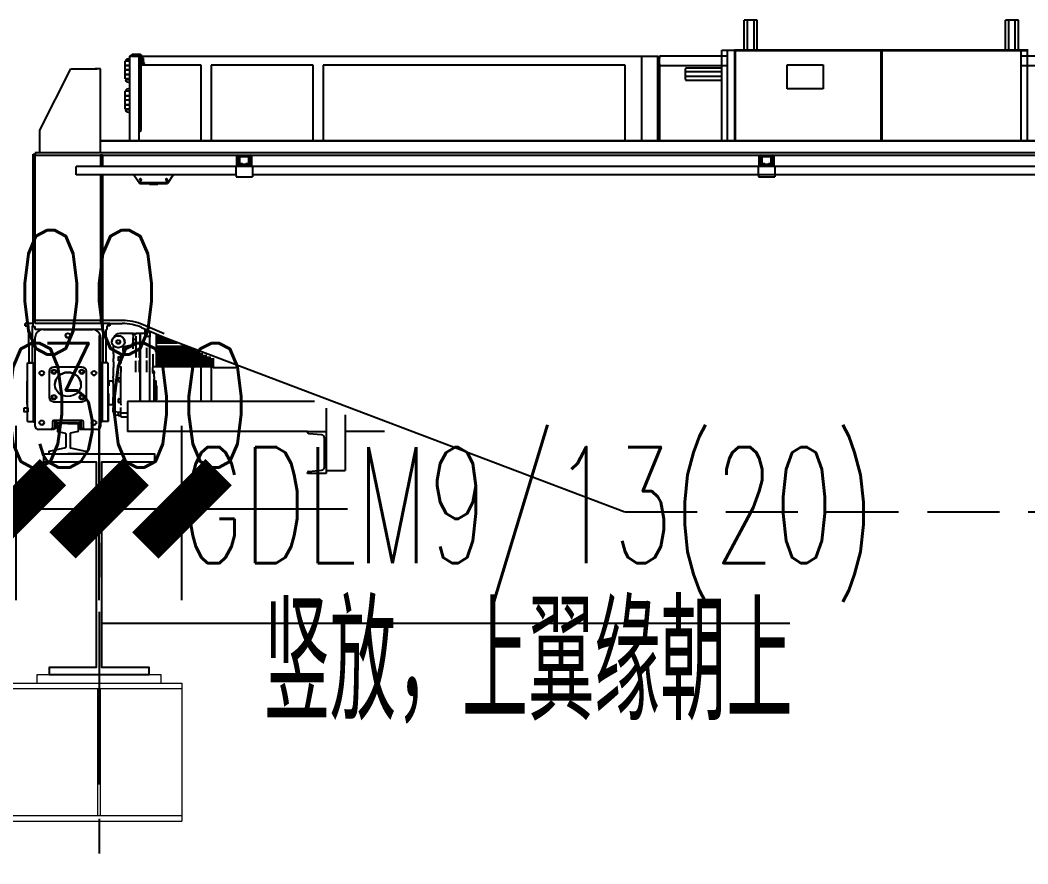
# Model space of a CAD drawing. Extents: x -1201378 to 2367219, y -619313 to 244905.
# Drawn here: x 1539826 to 1543476, y -277443 to -274387 of the extents above; entities that cross this region are included whole.
import ezdxf
from ezdxf.enums import TextEntityAlignment as Align

# ---------------------------------------------------------------- set-up
doc = ezdxf.new("R2010")
doc.units = 0
doc.header["$LTSCALE"] = 1000
for name, pattern in [('CENTER', [2, 1.25, -0.25, 0.25, -0.25]), ('DASH', [0.35, 0.25, -0.1]), ('HIDDEN', [0.375, 0.25, -0.125])]:
    doc.linetypes.add(name, pattern=pattern)
doc.layers.get('0').update_dxf_attribs({"linetype": 'CONTINUOUS'})
doc.layers.get('Defpoints').update_dxf_attribs({"linetype": 'CONTINUOUS'})
for name, color, linetype in [('A-LIN-V', 9, 'CONTINUOUS'), ('CRANE', 11, 'HIDDEN'), ('S-DOTE1', 140, 'CENTER'), ('S-SB', 21, 'CONTINUOUS'), ('S-SGJ', 21, 'CONTINUOUS')]:
    doc.layers.add(name, color=color, linetype=linetype)
doc.layers.add('S-bkl', color=4, linetype='CONTINUOUS', lineweight=0)
doc.layers.add('S-dim', color=81, linetype='CONTINUOUS', lineweight=0)
doc.styles.add('SS1', font='tj-romans1.shx', dxfattribs={"width": 0.7, "bigfont": 'tj-hztxt1.shx'})
doc.styles.add('TSSD_Rein', font='tj-romans1.shx', dxfattribs={"width": 0.7, "bigfont": 'tj-hztxt.shx'})
doc.dimstyles.new('S-150-ARCHI', dxfattribs={"dimscale": 150, "dimtxt": 3, "dimasz": 2, "dimexe": 2, "dimexo": 2, "dimgap": 1, "dimtad": 1, "dimdec": 0, "dimzin": 0, "dimdsep": 46, "dimtxsty": 'SS1', "dimblk1": 'TT', "dimblk2": 'TT', "dimsah": 1, "dimcen": 1, "dimclrd": 256, "dimclre": 256, "dimclrt": 256, "dimadec": 0, "dimazin": 0, "dimtfac": 1, "dimtdec": 0, "dimtix": 1, "dimtmove": 2, "dimatfit": 0, "dimldrblk": 'TT', "dimfxl": 2, "dimtolj": 1, "dimtzin": 0, "dimarcsym": 0})

# ---------------------------------------------------------------- blocks, each defined once
blk = doc.blocks.new('20T')
at = {"color": 1, "linetype": 'DASH'}
blk.add_lwpolyline([(1594158.9, -77420.6), (1605816.4, -77420.6)], dxfattribs=at)
at = {"layer": 'A-LIN-V', "color": 1}
for p, q in [((1594566.4, -75640.3), (1594555.6, -75640.3)), ((1594555.6, -75749), (1594555.6, -75640.3)), ((1594566.4, -75640.3), (1594555.6, -75640.3)), ((1594555.6, -75749), (1594555.6, -75640.3)), ((1594588.2, -75640.3), (1594566.4, -75640.3)), ((1594566.4, -75749), (1594566.4, -75640.3)), ((1594588.2, -75640.3), (1594566.4, -75640.3)), ((1594566.4, -75749), (1594566.4, -75640.3)), ((1594588.2, -75749), (1594588.2, -75640.3)), ((1594599.1, -75640.3), (1594588.2, -75640.3)), ((1594588.2, -75749), (1594588.2, -75640.3)), ((1594599.1, -75640.3), (1594588.2, -75640.3)), ((1594599.1, -75749), (1594599.1, -75640.3)), ((1594599.1, -75749), (1594599.1, -75640.3)), ((1595436, -75640.3), (1595425.2, -75640.3)), ((1595425.2, -75749), (1595425.2, -75640.3)), ((1595436, -75640.3), (1595425.2, -75640.3)), ((1595425.2, -75749), (1595425.2, -75640.3)), ((1595457.8, -75640.3), (1595436, -75640.3)), ((1595436, -75749), (1595436, -75640.3)), ((1595457.8, -75640.3), (1595436, -75640.3)), ((1595436, -75749), (1595436, -75640.3)), ((1595457.8, -75749), (1595457.8, -75640.3)), ((1595468.7, -75640.3), (1595457.8, -75640.3)), ((1595457.8, -75749), (1595457.8, -75640.3)), ((1595468.7, -75640.3), (1595457.8, -75640.3)), ((1595468.7, -75749), (1595468.7, -75640.3)), ((1595468.7, -75749), (1595468.7, -75640.3)), ((1594480.6, -75749), (1594523, -75749)), ((1594480.6, -76077.3), (1594480.6, -75749)), ((1594498.7, -75749), (1595477, -75749)), ((1594498.7, -75749), (1594498.7, -76077.3)), ((1595501.3, -75749), (1594523, -75749)), ((1594523, -75749), (1594523, -76077.3)), ((1594525.7, -75751.7), (1594525.7, -76077.3)), ((1595011, -75751.7), (1594525.7, -75751.7)), ((1595011, -76077.3), (1595011, -75751.7)), ((1595013.2, -75751.7), (1595013.2, -76077.3)), ((1595498.5, -75751.7), (1595013.2, -75751.7)), ((1595477, -75749), (1595477, -76077.3)), ((1595498.5, -76077.3), (1595498.5, -75751.7)), ((1592508.8, -75789.2), (1592494.6, -75789.2)), ((1592494.6, -75805), (1592494.6, -75789.2)), ((1592501.5, -75781), (1592501.5, -75780.1)), ((1592501.5, -75780.1), (1592508.8, -75780.1)), ((1592508.8, -75770.7), (1592508.8, -75770.8)), ((1592508.8, -75770.7), (1592512.9, -75770.7)), ((1592508.8, -75770.8), (1592508.8, -76077.3)), ((1592541.4, -75770.8), (1592508.8, -75770.8)), ((1592512.9, -75770.3), (1592512.9, -75770.8)), ((1592515.1, -75770.8), (1592515.1, -75770.3)), ((1592515.1, -75770.7), (1592548.2, -75770.7)), ((1592545, -75764.9), (1592518.3, -75764.9)), ((1592518.3, -75767), (1592545, -75767)), ((1592544.6, -75770.8), (1592518.5, -75770.8)), ((1592541.4, -76077.3), (1592541.4, -75770.8)), ((1592547.9, -76039.3), (1592547.9, -75774.1)), ((1592547.9, -75780.1), (1592548.2, -75780.1)), ((1592548.2, -75786.6), (1592547.9, -75786.6)), ((1592548.2, -75770.3), (1592548.2, -75792)), ((1592550.4, -75792), (1592550.4, -75770.3)), ((1592550.4, -75770.7), (1594213.2, -75770.7)), ((1592550.4, -75777.9), (1592555.8, -75777.9)), ((1592550.4, -75781.8), (1592555.8, -75781.8)), ((1592550.4, -75787.9), (1592555.8, -75787.9)), ((1592555.8, -75788.8), (1592550.4, -75788.8)), ((1592555.8, -75781.8), (1592555.8, -75777.9)), ((1592555.8, -75787.9), (1592555.8, -75781.8)), ((1592555.8, -75787.9), (1592555.8, -75788.8)), ((1594213.2, -75770.7), (1594213.2, -76077.3)), ((1594213.2, -75770.7), (1594267.5, -75770.7)), ((1594267.5, -76077.3), (1594267.5, -75770.7)), ((1594269.2, -75778.4), (1594269.2, -75797.9)), ((1594498.7, -75770.7), (1594273, -75770.7)), ((1594273, -75770.7), (1594273, -75778.4)), ((1594273, -75797.9), (1594273, -75778.4)), ((1595686.3, -75770.7), (1595477, -75770.7)), ((1592210.3, -76039.2), (1592313.5, -75816.4)), ((1592313.5, -75816.4), (1592395.1, -75816.4)), ((1592382.7, -75816.4), (1592400.1, -75816.4)), ((1592412.4, -75816.4), (1592395.1, -75816.4)), ((1592412.4, -76120.8), (1592412.4, -75816.4)), ((1592508.8, -75805), (1592494.6, -75805)), ((1592494.6, -75820.7), (1592494.6, -75805)), ((1592494.6, -75805), (1592508.8, -75805)), ((1592508.8, -75820.7), (1592494.6, -75820.7)), ((1592508.8, -75821.8), (1592494.6, -75821.8)), ((1592494.6, -75837.6), (1592494.6, -75821.8)), ((1592500.1, -75821.8), (1592500.1, -75820.7)), ((1592747.9, -75803.4), (1592547.9, -75803.4)), ((1592559.1, -75795.3), (1592553.6, -75795.3)), ((1592553.6, -75797.5), (1592559.1, -75797.5)), ((1592559.1, -75797.5), (1592559.1, -75795.3)), ((1592747.9, -76077.3), (1592747.9, -75803.4)), ((1593120.7, -75803.4), (1592780.5, -75803.4)), ((1592780.5, -75803.4), (1592780.5, -76077.3)), ((1593120.7, -76077.3), (1593120.7, -75803.4)), ((1594158.8, -75803.4), (1593153.3, -75803.4)), ((1593153.3, -75803.4), (1593153.3, -76077.3)), ((1594158.8, -76077.3), (1594158.8, -75803.4)), ((1594273, -75797.9), (1594273, -75805.5)), ((1594273, -75805.5), (1594273, -76077.3)), ((1594498.7, -75805.5), (1594273, -75805.5)), ((1594359.9, -75814.3), (1594359.9, -75817.5)), ((1594480.6, -75814.3), (1594359.9, -75814.3)), ((1594359.9, -75827.3), (1594359.9, -75817.5)), ((1594698.6, -75801.7), (1594818.2, -75801.7)), ((1594698.6, -75888.7), (1594698.6, -75801.7)), ((1594818.2, -75801.7), (1594818.2, -75888.7)), ((1595686.3, -75805.5), (1595477, -75805.5)), ((1592494.6, -75837.6), (1592508.8, -75837.6)), ((1592494.6, -75853.3), (1592494.6, -75837.6)), ((1592508.8, -75837.6), (1592494.6, -75837.6)), ((1592508.8, -75853.3), (1592494.6, -75853.3)), ((1592508.8, -75856.6), (1592495.7, -75856.6)), ((1592500.1, -75856.6), (1592500.1, -75853.3)), ((1594359.9, -75844.7), (1594359.9, -75827.3)), ((1594480.6, -75827.3), (1594359.9, -75827.3)), ((1594480.6, -75844.7), (1594359.9, -75844.7)), ((1594359.9, -75854.4), (1594359.9, -75844.7)), ((1594359.9, -75854.4), (1594359.9, -75857.7)), ((1594359.9, -75857.7), (1594480.6, -75857.7)), ((1594818.2, -75888.7), (1594698.6, -75888.7)), ((1592508.8, -75897.9), (1592494.6, -75897.9)), ((1592494.6, -75913.7), (1592494.6, -75897.9)), ((1592494.6, -75913.7), (1592508.8, -75913.7)), ((1592508.8, -75913.7), (1592494.6, -75913.7)), ((1592494.6, -75929.4), (1592494.6, -75913.7)), ((1592508.8, -75929.4), (1592494.6, -75929.4)), ((1592508.8, -75930.5), (1592494.6, -75930.5)), ((1592494.6, -75946.3), (1592494.6, -75930.5)), ((1592508.8, -75946.3), (1592494.6, -75946.3)), ((1592494.6, -75946.3), (1592508.8, -75946.3)), ((1592494.6, -75962), (1592494.6, -75946.3)), ((1592500.1, -75930.5), (1592500.1, -75929.4)), ((1592508.8, -75962), (1592494.6, -75962)), ((1592508.8, -75965.3), (1592495.7, -75965.3)), ((1592500.1, -75965.3), (1592500.1, -75962)), ((1592210.3, -76120.8), (1592210.3, -76039.2)), ((1592541.4, -76042.5), (1592544.6, -76042.5)), ((1592412.4, -76077.3), (1606049.7, -76077.3)), ((1598690.1, -76077.3), (1592412.4, -76077.3)), ((1592188.5, -76125.1), (1592195, -76125.1)), ((1592188.5, -76640.8), (1592188.5, -76125.1)), ((1598690.1, -76120.8), (1592195, -76120.8)), ((1592195, -76120.8), (1592195, -76125.1)), ((1592195, -76640.8), (1592195, -76125.1)), ((1592195, -76129.5), (1592412.4, -76129.5)), ((1592419, -76129.5), (1592412.4, -76129.5)), ((1592412.4, -76129.5), (1592412.4, -76169.9)), ((1592419, -76129.5), (1593095.1, -76129.5)), ((1592419, -76129.5), (1592419, -76169.9)), ((1592866.3, -76166.7), (1592866.3, -76134.3)), ((1592868.7, -76134.3), (1592868.7, -76164.3)), ((1592871.2, -76129.5), (1592910.3, -76129.5)), ((1592877.7, -76131.9), (1592871.2, -76131.9)), ((1592874.4, -76135.2), (1592874.4, -76159.1)), ((1592876.1, -76159.1), (1592876.1, -76135.2)), ((1592903.8, -76131.9), (1592877.7, -76131.9)), ((1592877.7, -76133.5), (1592903.8, -76133.5)), ((1592910.3, -76131.9), (1592903.8, -76131.9)), ((1592905.4, -76135.2), (1592905.4, -76159.1)), ((1592907, -76159.1), (1592907, -76135.2)), ((1592912.7, -76164.2), (1592912.7, -76134.3)), ((1592915.2, -76134.3), (1592915.2, -76166.6)), ((1593095.1, -76129.5), (1593925.6, -76129.5)), ((1593925.6, -76129.5), (1606049.7, -76129.5)), ((1594605.5, -76166.7), (1594605.5, -76134.3)), ((1594607.9, -76134.3), (1594607.9, -76164.3)), ((1594610.4, -76129.5), (1594649.5, -76129.5)), ((1594616.9, -76131.9), (1594610.4, -76131.9)), ((1594613.6, -76135.2), (1594613.6, -76159.1)), ((1594615.3, -76159.1), (1594615.3, -76135.2)), ((1594643, -76131.9), (1594616.9, -76131.9)), ((1594616.9, -76133.5), (1594643, -76133.5)), ((1594649.5, -76131.9), (1594643, -76131.9)), ((1594644.6, -76135.2), (1594644.6, -76159.1)), ((1594646.2, -76159.1), (1594646.2, -76135.2)), ((1594651.9, -76164.2), (1594651.9, -76134.3)), ((1594654.4, -76134.3), (1594654.4, -76166.6)), ((1593062.5, -76169.9), (1592330.9, -76169.9)), ((1592330.9, -76173.2), (1592330.9, -76169.9)), ((1592863.6, -76169.9), (1592330.9, -76169.9)), ((1592330.9, -76173.2), (1592330.9, -76169.9)), ((1592330.9, -76200.4), (1592330.9, -76173.2)), ((1592330.9, -76197.1), (1592330.9, -76173.2)), ((1592863.6, -76166.7), (1592866.3, -76166.7)), ((1592863.6, -76166.7), (1592863.6, -76172.1)), ((1592863.6, -76202.6), (1592863.6, -76172.1)), ((1592869, -76164), (1592866.3, -76166.7)), ((1592866.3, -76166.7), (1592869, -76166.7)), ((1592869, -76162.3), (1592877.7, -76162.3)), ((1592869, -76166.7), (1592869, -76162.3)), ((1592869, -76166.7), (1592912.5, -76166.7)), ((1592884.8, -76160.7), (1592877.7, -76160.7)), ((1592877.7, -76162.3), (1592884.8, -76162.3)), ((1592884.8, -76162.3), (1592884.8, -76160.7)), ((1592884.8, -76162.3), (1592896.7, -76162.3)), ((1592903.8, -76160.7), (1592896.7, -76160.7)), ((1592896.7, -76160.7), (1592896.7, -76162.3)), ((1592896.7, -76162.3), (1592903.8, -76162.3)), ((1592903.8, -76162.3), (1592912.5, -76162.3)), ((1592912.5, -76166.7), (1592912.5, -76162.3)), ((1592915.2, -76166.7), (1592912.5, -76164)), ((1592912.5, -76166.7), (1592915.2, -76166.7)), ((1592915.2, -76166.7), (1592918, -76166.7)), ((1592918, -76166.7), (1592918, -76172.1)), ((1594602.8, -76169.9), (1592918, -76169.9)), ((1592918, -76172.1), (1592918, -76202.6)), ((1593932.1, -76169.9), (1593088.6, -76169.9)), ((1595497.6, -76169.9), (1593958.2, -76169.9)), ((1594602.8, -76166.7), (1594605.5, -76166.7)), ((1594602.8, -76166.7), (1594602.8, -76172.1)), ((1594602.8, -76202.6), (1594602.8, -76172.1)), ((1594608.2, -76164), (1594605.5, -76166.7)), ((1594605.5, -76166.7), (1594608.2, -76166.7)), ((1594608.2, -76162.3), (1594616.9, -76162.3)), ((1594608.2, -76166.7), (1594608.2, -76162.3)), ((1594608.2, -76166.7), (1594651.7, -76166.7)), ((1594624, -76160.7), (1594616.9, -76160.7)), ((1594616.9, -76162.3), (1594624, -76162.3)), ((1594624, -76162.3), (1594624, -76160.7)), ((1594624, -76162.3), (1594635.9, -76162.3)), ((1594643, -76160.7), (1594635.9, -76160.7)), ((1594635.9, -76160.7), (1594635.9, -76162.3)), ((1594635.9, -76162.3), (1594643, -76162.3)), ((1594643, -76162.3), (1594651.7, -76162.3)), ((1594651.7, -76166.7), (1594651.7, -76162.3)), ((1594654.4, -76166.7), (1594651.7, -76164)), ((1594651.7, -76166.7), (1594654.4, -76166.7)), ((1594654.4, -76166.7), (1594657.2, -76166.7)), ((1594657.2, -76166.7), (1594657.2, -76172.1)), ((1596057.2, -76169.9), (1594657.2, -76169.9)), ((1594657.2, -76172.1), (1594657.2, -76202.6)), ((1592330.9, -76200.4), (1592330.9, -76197.1)), ((1592831.8, -76200.4), (1592330.9, -76200.4)), ((1592863.6, -76200.4), (1592330.9, -76200.4)), ((1592412.4, -76200.4), (1592412.4, -76640.8)), ((1592419, -76200.4), (1592419, -76640.8)), ((1592523.6, -76200.4), (1592542.9, -76231.2)), ((1592654.6, -76200.4), (1592635.3, -76231.2)), ((1592863.6, -76202.6), (1592863.6, -76208)), ((1592863.6, -76208), (1592918, -76208)), ((1593375.3, -76200.4), (1592918, -76200.4)), ((1594602.8, -76200.4), (1592918, -76200.4)), ((1592918, -76202.6), (1592918, -76208)), ((1594244.9, -76200.4), (1593440.5, -76200.4)), ((1595114.5, -76200.4), (1594310.1, -76200.4)), ((1594602.8, -76202.6), (1594602.8, -76208)), ((1594602.8, -76208), (1594657.2, -76208)), ((1596057.2, -76200.4), (1594657.2, -76200.4)), ((1594657.2, -76202.6), (1594657.2, -76208)), ((1592635.3, -76229.1), (1592542.9, -76229.1)), ((1592542.9, -76229.1), (1592542.9, -76231.2)), ((1592542.9, -76231.2), (1592575.5, -76231.2)), ((1592575.5, -76231.2), (1592575.5, -76235.6)), ((1592602.7, -76235.6), (1592575.5, -76235.6)), ((1592602.7, -76231.2), (1592602.7, -76235.6)), ((1592602.7, -76231.2), (1592635.3, -76231.2)), ((1592635.3, -76231.2), (1592635.3, -76229.1)), ((1592188.5, -76640.8), (1592195, -76640.8)), ((1592188.5, -76749.5), (1592188.5, -76640.8)), ((1592195, -76738.7), (1592195, -76640.8)), ((1592412.4, -76640.8), (1592412.4, -76738.7)), ((1592419, -76640.8), (1592412.4, -76640.8)), ((1592419, -76640.8), (1592419, -76738.7)), ((1592412.4, -76727.8), (1592195, -76727.8)), ((1592485, -76727.8), (1592419, -76727.8)), ((1592161.1, -76747.3), (1592161.1, -76738.7)), ((1592188.5, -76738.7), (1592161.1, -76738.7)), ((1592161.1, -76747.3), (1592173.6, -76747.3)), ((1592173.6, -76818), (1592173.6, -76747.3)), ((1592188.5, -76738.7), (1592182.7, -76738.7)), ((1592184.5, -76747.3), (1592188.5, -76747.3)), ((1592184.5, -76747.3), (1592184.5, -76818)), ((1592188.5, -76749.5), (1592195, -76749.5)), ((1592412.4, -76738.7), (1592195, -76738.7)), ((1592195, -76760.4), (1592195, -76749.5)), ((1592420.4, -76760.4), (1592195, -76760.4)), ((1592222.2, -76760.4), (1592385.3, -76760.4)), ((1592385.3, -76760.4), (1592222.2, -76760.4)), ((1592255.4, -76760.4), (1592232.5, -76760.4)), ((1592255.4, -76760.4), (1592232.5, -76760.4)), ((1592285.3, -76760.4), (1592262.4, -76760.4)), ((1592285.3, -76760.4), (1592262.4, -76760.4)), ((1592314.6, -76760.4), (1592292.9, -76760.4)), ((1592314.6, -76760.4), (1592292.9, -76760.4)), ((1592345.1, -76760.4), (1592322.2, -76760.4)), ((1592345.1, -76760.4), (1592322.2, -76760.4)), ((1592374.9, -76760.4), (1592352.1, -76760.4)), ((1592374.9, -76760.4), (1592352.1, -76760.4)), ((1592434.2, -76738.7), (1592419, -76738.7)), ((1592420.4, -76738.7), (1592420.4, -76881.1)), ((1592434.2, -76760.4), (1592431.2, -76760.4)), ((1592431.2, -76881.1), (1592431.2, -76760.4)), ((1592434.2, -76738.7), (1592434.2, -76738.7)), ((1592434.2, -76738.7), (1592485, -76738.7)), ((1592443.7, -76738.7), (1592434.2, -76738.7)), ((1592434.2, -76760.4), (1592434.2, -76747.3)), ((1592443.7, -76747.3), (1592434.2, -76747.3)), ((1592443.7, -76738.7), (1592443.7, -76747.3)), ((1592549.3, -76752.9), (1592623.7, -76787.6)), ((1592624, -76775.7), (1592553.9, -76743.1)), ((1592560.8, -76784.3), (1592560.8, -76758.3)), ((1592195, -77111.5), (1592195, -76787.6)), ((1592412.4, -76787.6), (1592412.4, -77111.5)), ((1592515.5, -76774.5), (1592477.1, -76774.5)), ((1592522.7, -76774.5), (1592515.5, -76774.5)), ((1592515.5, -76774.5), (1592522.7, -76774.5)), ((1592520.6, -76776.7), (1592520.6, -76780)), ((1592520.6, -76781.1), (1592520.6, -76780)), ((1592520.6, -76781.2), (1592520.6, -76781.1)), ((1592520.6, -76781.2), (1592520.6, -76786.4)), ((1592520.6, -76786.4), (1592520.6, -76789.6)), ((1592520.6, -76802.8), (1592520.6, -76789.6)), ((1592522.7, -76774.5), (1592530.3, -76774.5)), ((1592522.7, -76774.5), (1592530.3, -76774.5)), ((1592522.7, -76778.9), (1592530.3, -76778.9)), ((1592523.6, -76778.3), (1592530.3, -76778.3)), ((1592523.6, -76795.7), (1592530.3, -76795.7)), ((1592544.5, -76774.5), (1592530.3, -76774.5)), ((1592544.5, -76774.5), (1592530.3, -76774.5)), ((1592530.3, -76774.9), (1592530.3, -76774.5)), ((1592530.3, -76774.9), (1592530.3, -76779.1)), ((1592530.3, -76784.3), (1592530.3, -76788.7)), ((1592530.3, -76788.7), (1592530.3, -76802.2)), ((1592560.8, -76774.5), (1592544.5, -76774.5)), ((1592544.5, -76774.9), (1592544.5, -76774.5)), ((1592560.8, -76774.5), (1592544.5, -76774.5)), ((1592544.5, -76774.9), (1592544.5, -76774.5)), ((1592544.5, -76774.9), (1592544.5, -76788.7)), ((1592544.5, -76788.7), (1592544.5, -76774.9)), ((1592544.5, -76788.7), (1592544.5, -76802.2)), ((1592544.5, -76802.2), (1592544.5, -76788.7)), ((1592577.1, -76765.9), (1592577.1, -76786.2)), ((1592577.1, -76786.2), (1592577.1, -76788.7)), ((1592577.1, -76802.2), (1592577.1, -76788.7)), ((1592597.7, -76775.5), (1592597.7, -76896.1)), ((1592597.7, -76786.2), (1592620.4, -76786.2)), ((1592597.7, -76787.8), (1592623.8, -76787.8)), ((1592597.7, -76791.8), (1592632.5, -76791.8)), ((1592597.7, -76794.5), (1592638.2, -76794.5)), ((1592623.7, -76787.6), (1594157.8, -77420.2)), ((1592173.6, -76818), (1592173.6, -76881)), ((1592184.5, -76818), (1592184.5, -76881)), ((1592455.3, -76840.8), (1592455.3, -76819.3)), ((1592488, -76840.1), (1592488, -76827.4)), ((1592492, -76822.1), (1592516.5, -76815.5)), ((1592520.6, -76812.4), (1592520.6, -76802.8)), ((1592520.6, -76812.4), (1592520.6, -76814.7)), ((1592520.6, -76830.3), (1592520.6, -76814.7)), ((1592522.7, -76809), (1592522.7, -76796.6)), ((1592530.3, -76809.9), (1592523.6, -76809.9)), ((1592530.3, -76802.2), (1592530.3, -76862.3)), ((1592541.2, -76827), (1592541.2, -76863.4)), ((1592544.5, -76802.2), (1592544.5, -76827)), ((1592544.5, -76827), (1592544.5, -76802.2)), ((1592544.5, -76827), (1592544.5, -76829.8)), ((1592544.5, -76829.8), (1592544.5, -76827)), ((1592544.5, -76829.8), (1592544.5, -76835.5)), ((1592544.5, -76835.5), (1592544.5, -76829.8)), ((1592566.2, -76863.4), (1592566.2, -76827)), ((1592577.1, -77021.3), (1592577.1, -76802.2)), ((1592597.7, -76797.7), (1592645, -76797.7)), ((1592597.7, -76799.9), (1592649.9, -76799.9)), ((1592597.7, -76803.6), (1592657.7, -76803.6)), ((1592597.7, -76808.1), (1592667.4, -76808.1)), ((1592597.7, -76821.1), (1592695.6, -76821.1)), ((1592597.7, -76823.3), (1592700.3, -76823.3)), ((1592597.7, -76825.6), (1592705.2, -76825.6)), ((1592597.7, -76827.9), (1592710.1, -76827.9)), ((1592597.7, -76829.3), (1592713.1, -76829.3)), ((1592455.3, -76848.8), (1592455.3, -76840.8)), ((1592455.3, -76848.8), (1592455.3, -76865.6)), ((1592472.7, -76874.2), (1592472.7, -76861.8)), ((1592474.9, -76860.9), (1592473, -76860.7)), ((1592473.6, -76860.9), (1592480.3, -76860.9)), ((1592480.3, -76854.4), (1592480.3, -76855.9)), ((1592480.3, -76859.1), (1592480.3, -76855.9)), ((1592480.3, -76862.3), (1592480.3, -76859.1)), ((1592480.3, -76874.2), (1592480.3, -76862.3)), ((1592544.5, -76838.3), (1592544.5, -76835.5)), ((1592544.5, -76835.5), (1592544.5, -76838.3)), ((1592544.5, -76838.3), (1592544.5, -76852.1)), ((1592544.5, -76852.1), (1592544.5, -76838.3)), ((1592544.5, -76854.9), (1592544.5, -76852.1)), ((1592544.5, -76852.1), (1592544.5, -76854.9)), ((1592544.5, -76854.9), (1592544.5, -76860.5)), ((1592544.5, -76860.5), (1592544.5, -76854.9)), ((1592544.5, -76860.5), (1592544.5, -76863.4)), ((1592544.5, -76863.4), (1592544.5, -76860.5)), ((1592544.5, -76863.4), (1592544.5, -76872.6)), ((1592544.5, -76872.6), (1592544.5, -76863.4)), ((1592586.9, -76849.5), (1592586.9, -76891.4)), ((1592597.7, -76831.6), (1592718, -76831.6)), ((1592597.7, -76834.7), (1592724.8, -76834.7)), ((1592597.7, -76836.1), (1592727.7, -76836.1)), ((1592597.7, -76837.4), (1592730.4, -76837.4)), ((1592597.7, -76841.5), (1592739.2, -76841.5)), ((1592597.7, -76843), (1592742.5, -76843)), ((1592597.7, -76848), (1592753.1, -76848)), ((1592597.7, -76854.2), (1592766.6, -76854.2)), ((1592597.7, -76860.2), (1592779.3, -76860.2)), ((1592169.6, -76935.5), (1592169.6, -76881.1)), ((1592169.6, -76881.1), (1592189.2, -76881.1)), ((1592169.6, -76881.1), (1592189.2, -76881.1)), ((1592184.5, -76881), (1592173.6, -76881)), ((1592179, -76881), (1592189.6, -76881)), ((1592179, -76881.1), (1592179, -76881)), ((1592189.2, -76935.5), (1592189.2, -76881.1)), ((1592189.6, -76913.7), (1592189.6, -76881)), ((1592189.6, -76881), (1592195, -76881)), ((1592189.6, -76881), (1592195, -76881)), ((1592189.6, -76881), (1592189.6, -76881)), ((1592189.6, -76881), (1592195, -76881)), ((1592190.1, -76881), (1592190.1, -76881)), ((1592190.3, -76881), (1592190.3, -76881)), ((1592349.9, -76896.8), (1592257.5, -76896.8)), ((1592349.9, -76896.8), (1592257.5, -76896.8)), ((1592417.9, -76881), (1592412.4, -76881)), ((1592417.9, -76881), (1592412.4, -76881)), ((1592417.9, -76881), (1592412.4, -76881)), ((1592417.9, -76881), (1592417.9, -76913.7)), ((1592417.9, -76881), (1592417.9, -76881)), ((1592420.7, -76881.1), (1592417.9, -76881.1)), ((1592437, -76881.1), (1592417.9, -76881.1)), ((1592437, -76881.1), (1592426.2, -76881.1)), ((1592437, -76881.1), (1592437, -76935.5)), ((1592455.3, -76877.6), (1592455.3, -76865.6)), ((1592455.3, -76877.6), (1592455.3, -76879.5)), ((1592455.3, -76879.5), (1592455.3, -76895.5)), ((1592455.3, -76895.5), (1592455.3, -76898.2)), ((1592480.3, -76875.1), (1592473.6, -76875.1)), ((1592480.3, -76877.4), (1592480.3, -76874.2)), ((1592480.3, -76877.4), (1592480.3, -76879.8)), ((1592480.3, -76879.8), (1592480.3, -76883)), ((1592480.3, -76896.5), (1592480.3, -76893.5)), ((1592480.3, -76896.5), (1592480.3, -76915.3)), ((1592530.3, -76915.3), (1592530.3, -76874.2)), ((1592541.2, -76872.6), (1592541.2, -76915.3)), ((1592544.5, -76872.6), (1592544.5, -76875.5)), ((1592544.5, -76875.5), (1592544.5, -76872.6)), ((1592544.5, -76875.5), (1592544.5, -76881.1)), ((1592544.5, -76881.1), (1592544.5, -76875.5)), ((1592544.5, -76883.9), (1592544.5, -76881.1)), ((1592544.5, -76881.1), (1592544.5, -76883.9)), ((1592544.5, -76883.9), (1592544.5, -76894)), ((1592544.5, -76894), (1592544.5, -76883.9)), ((1592544.5, -76896.9), (1592544.5, -76894)), ((1592544.5, -76894), (1592544.5, -76896.9)), ((1592544.5, -76896.9), (1592544.5, -76915.3)), ((1592544.5, -76915.3), (1592544.5, -76896.9)), ((1592566.2, -76915.3), (1592566.2, -76872.6)), ((1592586.9, -76891.4), (1592586.9, -76898.3)), ((1592597.7, -76896.1), (1592589, -76896.1)), ((1592597.7, -76866.7), (1592787.4, -76866.7)), ((1592597.7, -76871.1), (1592787.4, -76871.1)), ((1592597.7, -76873.4), (1592787.4, -76873.4)), ((1592597.7, -76875.9), (1592787.4, -76875.9)), ((1592597.7, -76880.1), (1592787.4, -76880.1)), ((1592597.7, -76883.9), (1592787.4, -76883.9)), ((1592597.7, -76887.2), (1592787.4, -76887.2)), ((1592597.7, -76889.9), (1592787.4, -76889.9)), ((1592597.7, -76892.5), (1592787.4, -76892.5)), ((1592597.7, -76893.9), (1592787.4, -76893.9)), ((1592787.4, -76895), (1592597.7, -76895)), ((1592747.9, -76981.8), (1592747.9, -76895)), ((1592780.5, -76895), (1592780.5, -77021.3)), ((1592787.4, -76863.9), (1592787.4, -76899.4)), ((1592189.6, -76951.2), (1592189.6, -76913.7)), ((1592241.2, -76913.1), (1592241.2, -77005.5)), ((1592366.2, -77005.5), (1592366.2, -76913.1)), ((1592417.9, -76913.7), (1592417.9, -76951.2)), ((1592457.3, -76910.9), (1592454.3, -76910.9)), ((1592454.3, -76910.9), (1592457.3, -76910.9)), ((1592454.3, -76910.9), (1592454.3, -76930.3)), ((1592454.3, -76937.2), (1592454.3, -76930.3)), ((1592455.3, -76910.9), (1592455.3, -76898.2)), ((1592455.3, -76910.9), (1592457.3, -76910.9)), ((1592480.3, -77025.3), (1592480.3, -76915.3)), ((1592544.5, -76915.3), (1592544.5, -77021.3)), ((1592544.5, -77021.3), (1592544.5, -76915.3)), ((1592586.9, -76914.2), (1592586.9, -76898.3)), ((1592586.9, -76911.5), (1592589, -76911.5)), ((1592586.9, -76911.5), (1592589, -76911.5)), ((1592591.2, -76913.7), (1592591.2, -76919.2)), ((1592591.2, -76932.3), (1592591.2, -76919.2)), ((1592863.4, -76899.4), (1592787.4, -76899.4)), ((1592167.4, -76949.1), (1592167.4, -77030.5)), ((1592169.6, -77038.7), (1592169.6, -76935.5)), ((1592189.2, -77038.7), (1592189.2, -76935.5)), ((1592189.2, -76946.3), (1592189.6, -76946.3)), ((1592189.2, -76951.8), (1592195, -76951.8)), ((1592189.6, -76951.2), (1592195, -76951.2)), ((1592189.6, -76951.2), (1592189.6, -76951.8)), ((1592412.4, -76951.2), (1592417.9, -76951.2)), ((1592412.4, -76951.8), (1592417.4, -76951.8)), ((1592417.4, -76951.2), (1592417.4, -77038.7)), ((1592437, -76935.5), (1592437, -77038.7)), ((1592439.2, -76949.1), (1592439.2, -76958.9)), ((1592440.1, -76949.5), (1592439.2, -76949.5)), ((1592440.1, -76964.6), (1592440.1, -76949.5)), ((1592440.1, -76949.7), (1592440.1, -76964.6)), ((1592440.1, -76957.1), (1592440.1, -76957.1)), ((1592443.4, -76946.3), (1592453.2, -76946.3)), ((1592454.3, -76937.2), (1592454.3, -76951.2)), ((1592454.3, -76954.5), (1592454.3, -76951.2)), ((1592454.3, -76954.5), (1592454.3, -77006.5)), ((1592472.7, -76949.2), (1592472.7, -76936.8)), ((1592473.6, -76935.9), (1592480.3, -76935.9)), ((1592480.3, -76950.1), (1592473.6, -76950.1)), ((1592591.2, -76932.3), (1592591.2, -76939.1)), ((1592591.2, -77021.3), (1592591.2, -76939.1)), ((1592592.3, -76946.3), (1592595.6, -76946.3)), ((1592596.7, -76947.4), (1592596.7, -77021.3)), ((1592596.7, -76962.6), (1592597.7, -76962.6)), ((1592439.2, -76992), (1592439.2, -77030.5)), ((1592599.9, -77014.8), (1592599.9, -76964.8)), ((1592747.9, -77021.3), (1592747.9, -76981.8)), ((1592195, -77027.9), (1592189.2, -77027.9)), ((1592189.6, -77030), (1592189.2, -77030)), ((1592189.6, -77027.9), (1592189.6, -77032.7)), ((1592257.5, -77021.8), (1592349.9, -77021.8)), ((1592417.4, -77027.9), (1592412.4, -77027.9)), ((1592440.2, -77030.5), (1592439.2, -77030.5)), ((1592440.1, -77022.4), (1592440.1, -77022.4)), ((1592454.3, -77009.8), (1592454.3, -77006.5)), ((1592454.3, -77026.2), (1592454.3, -77009.8)), ((1592454.3, -77029.5), (1592454.3, -77026.2)), ((1592454.3, -77029.5), (1592454.3, -77044.4)), ((1592472.7, -77024.2), (1592472.7, -77011.8)), ((1592473.6, -77010.9), (1592480.3, -77010.9)), ((1592480.3, -77025.1), (1592473.6, -77025.1)), ((1592480.3, -77028.4), (1592480.3, -77025.3)), ((1592480.3, -77030.9), (1592480.3, -77028.4)), ((1592480.3, -77030.9), (1592480.3, -77034.1)), ((1593124.8, -77021.3), (1592502.2, -77021.3)), ((1592502.2, -77021.3), (1592502.2, -77130)), ((1592597.7, -77016.9), (1592596.7, -77016.9)), ((1592770, -77021.3), (1592735.8, -77021.3)), ((1592169.6, -77093.1), (1592169.6, -77038.7)), ((1592189.2, -77093.1), (1592189.2, -77038.7)), ((1592195, -77032.7), (1592189.6, -77032.7)), ((1592189.6, -77062.6), (1592189.6, -77032.7)), ((1592189.6, -77032.7), (1592195, -77032.7)), ((1592189.6, -77095.2), (1592189.6, -77062.6)), ((1592417.9, -77032.7), (1592412.4, -77032.7)), ((1592412.4, -77032.7), (1592417.4, -77032.7)), ((1592417.9, -77032.7), (1592417.9, -77062.6)), ((1592417.9, -77062.6), (1592417.9, -77095.2)), ((1592437, -77038.7), (1592437, -77093.1)), ((1592437.9, -77034.6), (1592437.9, -77038.7)), ((1592437.9, -77038.7), (1592437.9, -77093)), ((1592446, -77033.2), (1592443.4, -77033.2)), ((1592453.2, -77033.2), (1592446, -77033.2)), ((1592454.3, -77058.9), (1592454.3, -77044.4)), ((1592454.3, -77049), (1592454.3, -77049.5)), ((1592480.3, -77061.2), (1592454.3, -77058.9)), ((1592457.5, -77068.8), (1592455.9, -77059)), ((1592472.7, -77072), (1592472.7, -77060.5)), ((1592480.3, -77045.4), (1592480.3, -77042.4)), ((1592480.3, -77063.9), (1592480.3, -77045.4)), ((1592480.3, -77073.7), (1592480.3, -77063.9)), ((1592502.2, -77063.9), (1592480.3, -77063.9)), ((1593164.2, -77045.4), (1593164.2, -77130)), ((1592169.6, -77093.1), (1592189.2, -77093.1)), ((1592189.2, -77093), (1592189.6, -77093)), ((1592189.6, -77095.2), (1592195, -77095.2)), ((1592252.1, -77095.2), (1592252.1, -77116.9)), ((1592349.9, -77089.8), (1592257.5, -77089.8)), ((1592260.1, -77089.8), (1592260.1, -77120.3)), ((1592263.6, -77089.8), (1592263.6, -77117)), ((1592343, -77089.8), (1592343, -77117)), ((1592346.5, -77089.8), (1592346.5, -77120.3)), ((1592355.4, -77116.9), (1592355.4, -77095.2)), ((1592417.9, -77095.2), (1592412.4, -77095.2)), ((1592437, -77093.1), (1592417.9, -77093.1)), ((1592437.9, -77093), (1592437, -77093)), ((1592457.5, -77068.8), (1592472.7, -77070.2)), ((1592480.3, -77072.9), (1592473.6, -77072.9)), ((1592480.3, -77076.7), (1592480.3, -77073.7)), ((1592480.3, -77076.7), (1592502.2, -77076.7)), ((1593227.3, -77069.1), (1593227.3, -77271.3)), ((1592246.7, -77122.4), (1592205.9, -77122.4)), ((1592258.2, -77122.4), (1592246.7, -77122.4)), ((1592260.1, -77120.3), (1592251, -77120.3)), ((1592261.7, -77119.1), (1592258.2, -77122.4)), ((1592258.2, -77122.4), (1592258.2, -77120.3)), ((1592263.6, -77117), (1592260.1, -77120.3)), ((1592261, -77120.2), (1592260.6, -77120.2)), ((1592264.6, -77116.9), (1592261, -77120.2)), ((1592261, -77119.8), (1592261, -77120.2)), ((1592261.8, -77118.7), (1592261.7, -77119.1)), ((1592261.7, -77119.1), (1592261.7, -77118.8)), ((1592265, -77101.5), (1592263.6, -77117)), ((1592265.9, -77101.4), (1592264.6, -77116.9)), ((1592264.6, -77106.2), (1592264.6, -77116.9)), ((1592336.5, -77100.6), (1592266.3, -77100.6)), ((1592338.4, -77098.5), (1592268.2, -77098.5)), ((1592269.3, -77102), (1592269.3, -77128.8)), ((1592270.3, -77130.2), (1592295.4, -77136)), ((1592303.7, -77100.6), (1592270.6, -77100.6)), ((1592303.7, -77100.6), (1592336.9, -77100.6)), ((1592337.2, -77130.2), (1592312.1, -77136)), ((1592338.3, -77102), (1592338.3, -77128.8)), ((1592341.1, -77119.1), (1592339.7, -77103.6)), ((1592341.1, -77119.1), (1592341.1, -77100)), ((1592344.6, -77122.4), (1592341.1, -77119.1)), ((1592343, -77117), (1592341.6, -77101.5)), ((1592346.5, -77120.3), (1592343, -77117)), ((1592344.6, -77122.4), (1592344.6, -77118.5)), ((1592360.8, -77122.4), (1592344.6, -77122.4)), ((1592356.5, -77120.3), (1592346.5, -77120.3)), ((1592401.6, -77122.4), (1592360.8, -77122.4)), ((1593101.2, -77130), (1592502.2, -77130)), ((1593101.2, -77132.8), (1593101.2, -77130)), ((1593101.2, -77130), (1593164.2, -77130)), ((1593164.2, -77130), (1593164.2, -77282.2)), ((1593357.9, -77130), (1593227.3, -77130)), ((1592296.5, -77137.3), (1592296.5, -77188)), ((1592311, -77137.3), (1592311, -77188)), ((1593148.4, -77142.2), (1593105.8, -77137.9)), ((1593157.7, -77259.7), (1593157.7, -77152.5)), ((1592295.4, -77189.3), (1592241.2, -77201.8)), ((1592312.1, -77189.3), (1592366.3, -77201.8)), ((1592240.1, -77203.1), (1592240.1, -77210.6)), ((1592240.1, -77210.6), (1592303.7, -77210.6)), ((1592367.4, -77210.6), (1592303.7, -77210.6)), ((1592367.4, -77203.1), (1592367.4, -77210.6)), ((1593101.2, -77282.2), (1593101.2, -77279.3)), ((1593164.2, -77282.2), (1593101.2, -77282.2)), ((1593105.8, -77274.2), (1593148.4, -77269.9)), ((1593164.2, -77271.3), (1593227.3, -77271.3))]:
    blk.add_line(p, q, dxfattribs=at)
blk.add_lwpolyline([(1592157.7, -77044.5), (1592170, -77044.5), (1592170, -77058.3), (1592157.7, -77058.3)], close=True, dxfattribs=at)
for centre, radius in [((1592303.7, -76782.1), 7.83), ((1592471.6, -76805), 21.7), ((1592216.8, -76918), 7.83), ((1592257.5, -76913.1), 6.52), ((1592303.7, -76959.3), 43.5), ((1592349.9, -76913.1), 6.52), ((1592390.7, -76918), 7.83), ((1592257.5, -77005.5), 6.52), ((1592349.9, -77005.5), 6.52), ((1592216.8, -77097.4), 7.83), ((1592390.7, -77097.4), 7.83)]:
    blk.add_circle(centre, radius, dxfattribs=at)
for centre, radius, start, end in [((1592504.4, -75789.2), 8.7, 60.002, 180), ((1592518.3, -75770.3), 5.43, 90, 180), ((1592518.3, -75770.3), 3.26, 90, 180), ((1592518.5, -75774.1), 3.26, 90, 90.5496), ((1592544.6, -75774.1), 3.26, 0, 90), ((1592545, -75770.3), 5.43, 360, 90), ((1592545, -75770.3), 3.26, 360, 90), ((1594265.3, -75778.4), 7.61, 0, 73.3985), ((1594265.3, -75778.4), 3.8, 0, 55.1501), ((1592553.6, -75792), 5.43, 180, 270), ((1592553.6, -75792), 3.26, 180, 270), ((1594265.3, -75797.9), 3.8, 304.8499, 0), ((1594265.3, -75797.9), 7.61, 286.6016, 0), ((1592504.4, -75856.6), 8.7, 180, 299.998), ((1592504.4, -75897.9), 8.7, 60.0019, 180), ((1592504.4, -75965.3), 8.7, 180, 299.9981), ((1592544.6, -76039.3), 3.26, 270, 0), ((1592871.2, -76134.3), 4.89, 90, 180), ((1592871.2, -76134.3), 2.45, 90, 180), ((1592877.7, -76135.2), 3.26, 90, 180), ((1592877.7, -76135.2), 1.63, 90, 180), ((1592903.8, -76135.2), 3.26, 360, 90), ((1592903.8, -76135.2), 1.63, 360, 90), ((1592910.3, -76134.3), 4.89, 0, 90), ((1592910.3, -76134.3), 2.45, 0, 90), ((1594610.4, -76134.3), 4.89, 90, 180), ((1594610.4, -76134.3), 2.45, 90, 180), ((1594616.9, -76135.2), 3.26, 90, 180), ((1594616.9, -76135.2), 1.63, 90, 180), ((1594643, -76135.2), 3.26, 360, 90), ((1594643, -76135.2), 1.63, 360, 90), ((1594649.5, -76134.3), 4.89, 0, 90), ((1594649.5, -76134.3), 2.45, 0, 90), ((1592877.7, -76159.1), 3.26, 180, 270), ((1592877.7, -76159.1), 1.63, 180, 270), ((1592903.8, -76159.1), 1.63, 270, 360), ((1592903.8, -76159.1), 3.26, 270, 0), ((1594616.9, -76159.1), 3.26, 180, 270), ((1594616.9, -76159.1), 1.63, 180, 270), ((1594643, -76159.1), 1.63, 270, 360), ((1594643, -76159.1), 3.26, 270, 360), ((1592545.6, -76218.2), 3.26, 36.3813, 216.3813), ((1592545.6, -76218.2), 3.26, 216.3813, 36.3813), ((1592632.6, -76218.2), 3.26, 46.5128, 226.5128), ((1592632.6, -76218.2), 3.26, 226.5128, 46.5128), ((1592485, -76890.8), 163, 64.9994, 90), ((1592222.2, -76787.6), 27.2, 90, 180), ((1592222.2, -76787.6), 27.2, 90, 180), ((1592385.3, -76787.6), 27.2, 0, 90), ((1592485, -76890.8), 152.2, 64.9994, 90), ((1592303.7, -76782.1), 7.83, 180, 359.9997), ((1592303.7, -76782.1), 7.83, 180, 359.9997), ((1592303.7, -76782.1), 7.83, 269.6803, 272.4617), ((1592471.6, -76805), 21.7, 359.9997, 179.9997), ((1592477.1, -76796.3), 21.7, 90, 161.6393), ((1592522.7, -76776.7), 2.17, 90, 180), ((1592522.7, -76776.7), 2.17, 90, 180), ((1592522.7, -76781.1), 2.17, 90, 180), ((1592523.6, -76796.6), 0.87, 90, 180), ((1592523.6, -76779.2), 0.87, 90, 161.286), ((1593250.6, -65976), 10830.2, 266.34794, 266.43437), ((1592471.6, -76805), 6.52, 180.0001, 179.9999), ((1592471.6, -76805), 6.52, 180, 359.9997), ((1592493.4, -76827.4), 5.43, 105, 180), ((1592515.1, -76810.3), 5.43, 285, 0), ((1592523.6, -76809), 0.87, 180, 270), ((1592475.9, -76857.8), 4.64, 179.997, 206.9395), ((1592473.6, -76861.8), 0.87, 90, 180), ((1592462.7, -76854), 12.3, 325.2997, 326.8004), ((1592511.3, -76869.7), 44.4, 122.1479, 123.2882), ((1592257.5, -76913.1), 16.3, 90, 180), ((1592257.5, -76913.1), 16.3, 90, 180), ((1592349.9, -76913.1), 16.3, 0, 90), ((1592349.9, -76913.1), 16.3, 0, 90), ((1592473.6, -76874.2), 0.87, 180, 270), ((1592589, -76898.3), 2.17, 90, 180), ((1592216.8, -76918), 7.83, 180, 359.9997), ((1592216.8, -76918), 7.83, 180, 359.9997), ((1592216.8, -76918), 7.83, 269.6803, 272.4617), ((1592257.5, -76913.1), 7.83, 180.0002, 179.9998), ((1592257.5, -76913.1), 7.83, 180, 359.9997), ((1592257.5, -76913.1), 6.52, 180, 359.9997), ((1592303.7, -76959.3), 43.5, 359.9997, 179.9997), ((1592349.9, -76913.1), 7.84, 180.0002, 179.9998), ((1592349.9, -76913.1), 7.83, 180, 359.9997), ((1592349.9, -76913.1), 6.52, 180, 359.9997), ((1592390.7, -76918), 7.83, 180, 359.9997), ((1592390.7, -76918), 7.83, 269.6804, 272.4616), ((1592390.7, -76918), 7.83, 269.6803, 272.4617), ((1592589, -76913.7), 2.17, 0, 90), ((1592589, -76913.7), 2.17, 0, 90), ((1592175, -76949.1), 7.61, 135.5847, 180), ((1592431.6, -76949.1), 7.61, 0, 44.4153), ((1592443.4, -76949.5), 3.26, 90, 180), ((1592453.2, -76945.2), 1.09, 270, 0), ((1592473.6, -76936.8), 0.87, 90, 180), ((1592473.6, -76949.2), 0.87, 180, 270), ((1592592.3, -76945.2), 1.09, 180, 270), ((1592595.6, -76947.4), 1.09, 0, 90), ((1592597.7, -76964.8), 2.17, 0, 90), ((1592257.5, -77005.5), 7.83, 180.0002, 179.9998), ((1592349.9, -77005.5), 7.83, 180.0002, 179.9998), ((1592175, -77030.5), 7.61, 180, 224.4477), ((1592257.5, -77005.5), 16.3, 180, 270), ((1592257.5, -77005.5), 7.83, 180, 359.9997), ((1592257.5, -77005.5), 6.52, 180, 359.9997), ((1592349.9, -77005.5), 7.83, 180, 359.9997), ((1592349.9, -77005.5), 6.52, 180, 359.9997), ((1592349.9, -77005.5), 16.3, 270, 0), ((1592431.6, -77030.5), 7.61, 315.5847, 0), ((1592443.3, -77030.1), 3.18, 188.1066, 270.9487), ((1592473.6, -77011.8), 0.87, 90, 180), ((1592473.6, -77024.2), 0.87, 180, 270), ((1592597.7, -77014.8), 2.17, 270, 0), ((1592453.2, -77034.3), 1.09, 0, 90), ((1592216.8, -77097.4), 7.83, 180, 359.9997), ((1592216.8, -77097.4), 7.83, 357.8645, 359.9997), ((1592216.8, -77097.4), 7.83, 357.8645, 359.9997), ((1592257.5, -77095.2), 5.43, 90, 180), ((1592349.9, -77095.2), 5.43, 0, 90), ((1592390.7, -77097.4), 7.83, 180, 359.9997), ((1592390.7, -77097.4), 7.83, 180, 182.1371), ((1592390.7, -77097.4), 7.83, 180, 182.1371), ((1592473.6, -77072), 0.87, 180, 270), ((1592205.9, -77111.5), 10.9, 180, 270), ((1592216.8, -77097.4), 7.83, 269.6804, 272.4616), ((1592216.8, -77097.4), 7.83, 269.6803, 272.4617), ((1592246.7, -77116.9), 5.43, 270, 0), ((1592268.2, -77101.8), 3.26, 90, 175), ((1592266.3, -77103.9), 3.26, 90, 112.2065), ((1592269.2, -77101.7), 3.26, 160.6811, 175), ((1592270.6, -77128.8), 1.36, 180, 257), ((1592270.7, -77102), 1.36, 90, 180), ((1592336.5, -77103.9), 3.26, 5, 90), ((1592336.9, -77102), 1.36, 0, 90), ((1592336.9, -77128.8), 1.36, 283, 0), ((1592338.4, -77101.8), 3.26, 5, 90), ((1592360.8, -77116.9), 5.43, 180, 270), ((1592390.7, -77097.4), 7.83, 269.6804, 272.4616), ((1592390.7, -77097.4), 7.83, 269.6803, 272.4617), ((1592401.6, -77111.5), 10.9, 270, 0), ((1592295.1, -77137.3), 1.36, 0, 77), ((1592312.4, -77137.3), 1.36, 103, 180), ((1593106.3, -77132.8), 5.16, 180, 264.2894), ((1593147.4, -77152.5), 10.3, 0, 84.2894), ((1592295.1, -77188), 1.36, 283, 0), ((1592312.4, -77188), 1.36, 180, 257), ((1592241.5, -77203.1), 1.36, 103, 180), ((1592366, -77203.1), 1.36, 0, 77), ((1593147.4, -77259.7), 10.3, 275.7106, 0), ((1593106.3, -77279.3), 5.16, 95.7106, 180)]:
    blk.add_arc(centre, radius, start, end, dxfattribs=at)
for points, knots in [([(1592473, -76860.7), (1592472.9, -76860.7), (1592472.9, -76860.7), (1592472.7, -76860.6), (1592472.7, -76860.6), (1592472.6, -76860.6), (1592472.5, -76860.5), (1592472.4, -76860.5), (1592472.4, -76860.5), (1592472.3, -76860.5), (1592472.3, -76860.5), (1592472.3, -76860.5), (1592472.3, -76860.4), (1592472.2, -76860.4), (1592472.2, -76860.4), (1592472.1, -76860.3), (1592472.1, -76860.3), (1592472, -76860.3), (1592472, -76860.2), (1592472, -76860.2), (1592472, -76860.2), (1592472, -76860.2), (1592471.9, -76860.2), (1592471.9, -76860.1), (1592471.8, -76860), (1592471.8, -76860), (1592471.8, -76860), (1592471.8, -76860), (1592471.8, -76860), (1592471.8, -76859.9), (1592471.8, -76859.9), (1592471.8, -76859.9), (1592471.8, -76859.9)], [0, 0, 0, 0, 0.125, 0.125, 0.25, 0.25, 0.375, 0.375, 0.4375, 0.4375, 0.46875, 0.46875, 0.5, 0.5, 0.625, 0.625, 0.6875, 0.6875, 0.71875, 0.734375, 0.734375, 0.75, 0.75, 0.875, 0.875, 0.9375, 0.9375, 0.953125, 0.953125, 0.96875, 0.96875, 1, 1, 1, 1]), ([(1592487.4, -76832.7), (1592487.4, -76832.7), (1592487.4, -76832.7), (1592487.4, -76832.7), (1592487.4, -76832.7), (1592487.4, -76832.7), (1592487.4, -76832.7), (1592487.5, -76832.6), (1592487.5, -76832.6), (1592487.5, -76832.6), (1592487.5, -76832.6), (1592487.5, -76832.6), (1592487.5, -76832.5), (1592487.5, -76832.5), (1592487.5, -76832.5), (1592487.6, -76832.5), (1592487.6, -76832.5), (1592487.6, -76832.4), (1592487.6, -76832.4), (1592487.6, -76832.4), (1592487.6, -76832.3), (1592487.7, -76832.3), (1592487.7, -76832.2), (1592487.7, -76832.2), (1592487.7, -76832.1), (1592487.7, -76832.1), (1592487.7, -76832.1), (1592487.8, -76832), (1592487.8, -76831.9), (1592487.8, -76831.9), (1592487.8, -76831.7), (1592487.9, -76831.6), (1592487.9, -76831.4), (1592487.9, -76831.3), (1592487.9, -76831.3)], [0.6385886, 0.6385886, 0.6385886, 0.6385886, 0.6433197, 0.6504282, 0.6573568, 0.6660077, 0.6778287, 0.6902811, 0.7011771, 0.7111804, 0.7208221, 0.7291295, 0.7384214, 0.7475006, 0.7548259, 0.7603841, 0.7655208, 0.7725608, 0.781556, 0.7949405, 0.8074529, 0.8186803, 0.8286102, 0.8372735, 0.8450561, 0.8527269, 0.8602938, 0.8677705, 0.8765767, 0.8878706, 0.9017041, 0.9179282, 0.9359027, 0.9547162, 0.9547162, 0.9547162, 0.9547162]), ([(1592586.9, -76914.2), (1592586.9, -76914.2), (1592586.9, -76914.4), (1592586.8, -76914.7), (1592586.7, -76914.9), (1592586.6, -76915.3), (1592586.4, -76915.8), (1592586, -76916.5), (1592585.6, -76917.3), (1592585.1, -76918), (1592584.8, -76918.4), (1592584.7, -76918.7)], [0, 0, 0, 0, 0.059025, 0.120426, 0.184239, 0.250489, 0.369441, 0.499862, 0.749772, 0.853811, 1, 1, 1, 1])]:
    blk.add_open_spline(points, degree=3, knots=knots, dxfattribs=at)
blk = doc.blocks.new('TT')
blk.add_line((-0.969, 0), (0.969, 0))
at = {"const_width": 0.45}
blk.add_lwpolyline([(-0.442, -0.442), (0.442, 0.442)], dxfattribs=at)
blk = doc.blocks.new('*D6641')
at = {"layer": 'Defpoints', "color": 0, "transparency": 16777216}
for p in [(1539811.7, -276156.8), (1539411.7, -276787.8), (1539811.7, -276787.8)]:
    blk.add_point(p, dxfattribs=at)
at = {"layer": 'S-dim', "lineweight": -2, "transparency": 16777216}
for p, q in [((1539411.7, -276487.8), (1539411.7, -275856.8)), ((1539811.7, -276487.8), (1539811.7, -275856.8)), ((1539111.7, -276156.8), (1538811.7, -276156.8)), ((1539411.7, -276156.8), (1539811.7, -276156.8)), ((1540111.7, -276156.8), (1540411.7, -276156.8))]:
    blk.add_line(p, q, dxfattribs=at)
at = {"layer": 'S-dim', "lineweight": -2, "transparency": 16777216, "xscale": 300, "yscale": 300, "zscale": 300}
blk.add_blockref('TT', (1539411.7, -276156.8), dxfattribs=at)
at = {"layer": 'S-dim', "lineweight": -2, "transparency": 16777216, "xscale": 300, "yscale": 300, "zscale": 300, "rotation": 180}
blk.add_blockref('TT', (1539811.7, -276156.8), dxfattribs=at)
at = {"layer": 'S-dim', "transparency": 16777216, "insert": (1539611.7, -275781.8), "char_height": 450, "attachment_point": 5, "style": 'SS1'}
blk.add_mtext('\\A1;400', dxfattribs=at)
blk = doc.blocks.new('*D6642')
at = {"layer": 'Defpoints', "color": 0, "transparency": 16777216}
for p in [(1540111.7, -276156.8), (1539811.7, -276787.8), (1540111.7, -276787.8)]:
    blk.add_point(p, dxfattribs=at)
at = {"layer": 'S-dim', "lineweight": -2, "transparency": 16777216}
for p, q in [((1539811.7, -276487.8), (1539811.7, -275856.8)), ((1540111.7, -276487.8), (1540111.7, -275856.8)), ((1539511.7, -276156.8), (1539211.7, -276156.8)), ((1539811.7, -276156.8), (1540111.7, -276156.8)), ((1540411.7, -276156.8), (1540711.7, -276156.8))]:
    blk.add_line(p, q, dxfattribs=at)
at = {"layer": 'S-dim', "lineweight": -2, "transparency": 16777216, "xscale": 300, "yscale": 300, "zscale": 300}
blk.add_blockref('TT', (1539811.7, -276156.8), dxfattribs=at)
at = {"layer": 'S-dim', "lineweight": -2, "transparency": 16777216, "xscale": 300, "yscale": 300, "zscale": 300, "rotation": 180}
blk.add_blockref('TT', (1540111.7, -276156.8), dxfattribs=at)
at = {"layer": 'S-dim', "transparency": 16777216, "insert": (1539936.7, -275372.9), "char_height": 450, "attachment_point": 5, "style": 'SS1'}
blk.add_mtext('\\A1;300', dxfattribs=at)
blk = doc.blocks.new('*D6643')
at = {"layer": 'Defpoints', "color": 0, "transparency": 16777216}
for p in [(1540411.7, -276156.8), (1540111.7, -276787.8), (1540411.7, -276787.8)]:
    blk.add_point(p, dxfattribs=at)
at = {"layer": 'S-dim', "lineweight": -2, "transparency": 16777216}
for p, q in [((1540111.7, -276487.8), (1540111.7, -275856.8)), ((1540411.7, -276487.8), (1540411.7, -275856.8)), ((1539811.7, -276156.8), (1539511.7, -276156.8)), ((1540111.7, -276156.8), (1540411.7, -276156.8)), ((1540711.7, -276156.8), (1541011.7, -276156.8))]:
    blk.add_line(p, q, dxfattribs=at)
at = {"layer": 'S-dim', "lineweight": -2, "transparency": 16777216, "xscale": 300, "yscale": 300, "zscale": 300}
blk.add_blockref('TT', (1540111.7, -276156.8), dxfattribs=at)
at = {"layer": 'S-dim', "lineweight": -2, "transparency": 16777216, "xscale": 300, "yscale": 300, "zscale": 300, "rotation": 180}
blk.add_blockref('TT', (1540411.7, -276156.8), dxfattribs=at)
at = {"layer": 'S-dim', "transparency": 16777216, "insert": (1540261.7, -275781.8), "char_height": 450, "attachment_point": 5, "style": 'SS1'}
blk.add_mtext('\\A1;300', dxfattribs=at)
blk = doc.blocks.new('*D6644')
at = {"layer": 'Defpoints', "color": 0, "transparency": 16777216}
for p in [(1539911.7, -275957.8), (1538635.8, -276757.8), (1539931.7, -276757.8)]:
    blk.add_point(p, dxfattribs=at)
at = {"layer": 'S-dim', "lineweight": -2, "transparency": 16777216}
for p, q in [((1538635.8, -275657.8), (1538635.8, -275357.8)), ((1539611.7, -275957.8), (1538335.8, -275957.8)), ((1538635.8, -275957.8), (1538635.8, -276757.8)), ((1539631.7, -276757.8), (1538335.8, -276757.8)), ((1538635.8, -277057.8), (1538635.8, -277357.8))]:
    blk.add_line(p, q, dxfattribs=at)
at = {"layer": 'S-dim', "lineweight": -2, "transparency": 16777216, "xscale": 300, "yscale": 300, "zscale": 300}
for p, rotation in [((1538635.8, -275957.8), 270), ((1538635.8, -276757.8), 90)]:
    blk.add_blockref('TT', p, dxfattribs=dict(at, rotation=rotation))
at = {"layer": 'S-dim', "transparency": 16777216, "insert": (1538260.8, -276357.8), "char_height": 450, "attachment_point": 5, "rotation": 90, "style": 'SS1'}
blk.add_mtext('\\A1;800', dxfattribs=at)
blk = doc.blocks.new('*D6645')
at = {"layer": 'Defpoints', "color": 0, "transparency": 16777216}
for p in [(1539931.7, -276757.8), (1538635.8, -276787.8), (1539011.7, -276787.8)]:
    blk.add_point(p, dxfattribs=at)
at = {"layer": 'S-dim', "lineweight": -2, "transparency": 16777216}
for p, q in [((1538635.8, -276457.8), (1538635.8, -276157.8)), ((1539631.7, -276757.8), (1538335.8, -276757.8)), ((1538635.8, -276757.8), (1538635.8, -276787.8)), ((1538711.7, -276787.8), (1538335.8, -276787.8)), ((1538635.8, -277087.8), (1538635.8, -277387.8))]:
    blk.add_line(p, q, dxfattribs=at)
at = {"layer": 'S-dim', "lineweight": -2, "transparency": 16777216, "xscale": 300, "yscale": 300, "zscale": 300}
for p, rotation in [((1538635.8, -276757.8), 270), ((1538635.8, -276787.8), 90)]:
    blk.add_blockref('TT', p, dxfattribs=dict(at, rotation=rotation))
at = {"layer": 'S-dim', "transparency": 16777216, "insert": (1537854, -276772.8), "char_height": 450, "attachment_point": 5, "rotation": 90, "style": 'SS1'}
blk.add_mtext('\\A1;30', dxfattribs=at)
blk = doc.blocks.new('*D6647')
at = {"layer": 'Defpoints', "color": 0, "transparency": 16777216}
for p in [(1539011.7, -277287.8), (1538635.8, -277787.8), (1540027, -277787.8)]:
    blk.add_point(p, dxfattribs=at)
at = {"layer": 'S-dim', "lineweight": -2, "transparency": 16777216}
for p, q in [((1538635.8, -276987.8), (1538635.8, -276687.8)), ((1538711.7, -277287.8), (1538335.8, -277287.8)), ((1538635.8, -277287.8), (1538635.8, -277787.8)), ((1539727, -277787.8), (1538335.8, -277787.8)), ((1538635.8, -278087.8), (1538635.8, -278387.8))]:
    blk.add_line(p, q, dxfattribs=at)
at = {"layer": 'S-dim', "lineweight": -2, "transparency": 16777216, "xscale": 300, "yscale": 300, "zscale": 300}
for p, rotation in [((1538635.8, -277287.8), 270), ((1538635.8, -277787.8), 90)]:
    blk.add_blockref('TT', p, dxfattribs=dict(at, rotation=rotation))
at = {"layer": 'S-dim', "transparency": 16777216, "insert": (1537830.6, -277537.8), "char_height": 450, "attachment_point": 5, "rotation": 90, "style": 'SS1'}
blk.add_mtext('\\A1;500', dxfattribs=at)

msp = doc.modelspace()

# ---------------------------------------------------------------- linework, layer by layer
at = {"layer": 'CRANE', "linetype": 'ByBlock', "ltscale": 2}
msp.add_lwpolyline([(1539911.7, -275957.8), (1540311.7, -275957.8), (1540311.7, -275987.5), (1540120.7, -275987.5), (1540120.7, -276729.8), (1540291.7, -276729.8), (1540291.7, -276757.8), (1539931.7, -276757.8), (1539931.7, -276729.8), (1540102.7, -276729.8), (1540102.7, -275987.5), (1539911.7, -275987.5), (1539911.7, -275957.8)], dxfattribs=at)
at = {"layer": 'S-bkl'}
for p, q in [((1539011.7, -276787.8), (1540411.7, -276787.8)), ((1539011.7, -276807.8), (1540411.7, -276807.8)), ((1540106.7, -277267.8), (1540106.7, -276807.8)), ((1540116.7, -277267.8), (1540116.7, -276807.8)), ((1539011.7, -277267.8), (1540411.7, -277267.8)), ((1539011.7, -277287.8), (1540411.7, -277287.8))]:
    msp.add_line(p, q, dxfattribs=at)
msp.add_lwpolyline([(1539886.7, -276787.8), (1540336.7, -276787.8), (1540336.7, -276757.8), (1539886.7, -276757.8)], close=True, dxfattribs=at)
msp.add_lwpolyline([(1540411.7, -276787.8), (1540411.7, -277287.8)], dxfattribs=at)
at = {"layer": 'S-DOTE1', "ltscale": 0.5}
msp.add_lwpolyline([(1540111.7, -275529.8), (1540111.7, -281491.6)], dxfattribs=at)
at = {"layer": 'S-SGJ'}
msp.add_line((1542613.7, -276572.5), (1540120.7, -276572.5), dxfattribs=at)

# ---------------------------------------------------------------- block references
at = {"layer": 'S-SB', "xscale": 1.087878787878788}
msp.add_blockref('20T', (-192234.9, -198747.2), dxfattribs=at)

# ---------------------------------------------------------------- texts
at = {"layer": 'S-SGJ', "style": 'TSSD_Rein', "width": 0.6}
for s, p in [('GDLM9/13(20)', (1541665.6, -276479.3)), ('竖放，上翼缘朝上', (1541665.6, -277048.3))]:
    msp.add_text(s, height=420, dxfattribs=at).set_placement(p, align=Align.BOTTOM_CENTER)

# ---------------------------------------------------------------- dimensions: what is measured, and where the dimension line sits
at = {"layer": 'S-dim'}
dim = msp.add_linear_dim(base=(1540111.7, -276156.8), p1=(1539811.7, -276787.8), p2=(1540111.7, -276787.8), dimstyle='S-150-ARCHI', dxfattribs=at)
dim.commit()
dim.dimension.update_dxf_attribs({"geometry": '*D6642', "text_midpoint": (1539936.7, -275372.9), "dimtype": 160})
dim = msp.add_linear_dim(base=(1538635.8, -276757.8), p1=(1539911.7, -275957.8), p2=(1539931.7, -276757.8), angle=90, dimstyle='S-150-ARCHI', dxfattribs=at)
dim.commit()
dim.dimension.update_dxf_attribs({"geometry": '*D6644', "text_midpoint": (1538260.8, -276357.8)})
for base, p1, p2, picture, middle in [((1539811.7, -276156.8), (1539411.7, -276787.8), (1539811.7, -276787.8), '*D6641', (1539611.7, -275781.8)), ((1540411.7, -276156.8), (1540111.7, -276787.8), (1540411.7, -276787.8), '*D6643', (1540261.7, -275781.8))]:
    dim = msp.add_linear_dim(base=base, p1=p1, p2=p2, dimstyle='S-150-ARCHI', dxfattribs=at)
    dim.commit()
    dim.dimension.update_dxf_attribs({"geometry": picture, "text_midpoint": middle})
for base, p1, p2, picture, middle in [((1538635.8, -276787.8), (1539931.7, -276757.8), (1539011.7, -276787.8), '*D6645', (1537854, -276772.8)), ((1538635.8, -277787.8), (1539011.7, -277287.8), (1540027, -277787.8), '*D6647', (1537830.6, -277537.8))]:
    dim = msp.add_linear_dim(base=base, p1=p1, p2=p2, angle=90, dimstyle='S-150-ARCHI', dxfattribs=at)
    dim.commit()
    dim.dimension.update_dxf_attribs({"geometry": picture, "text_midpoint": middle, "dimtype": 160})

doc.saveas('drawing.dxf')
